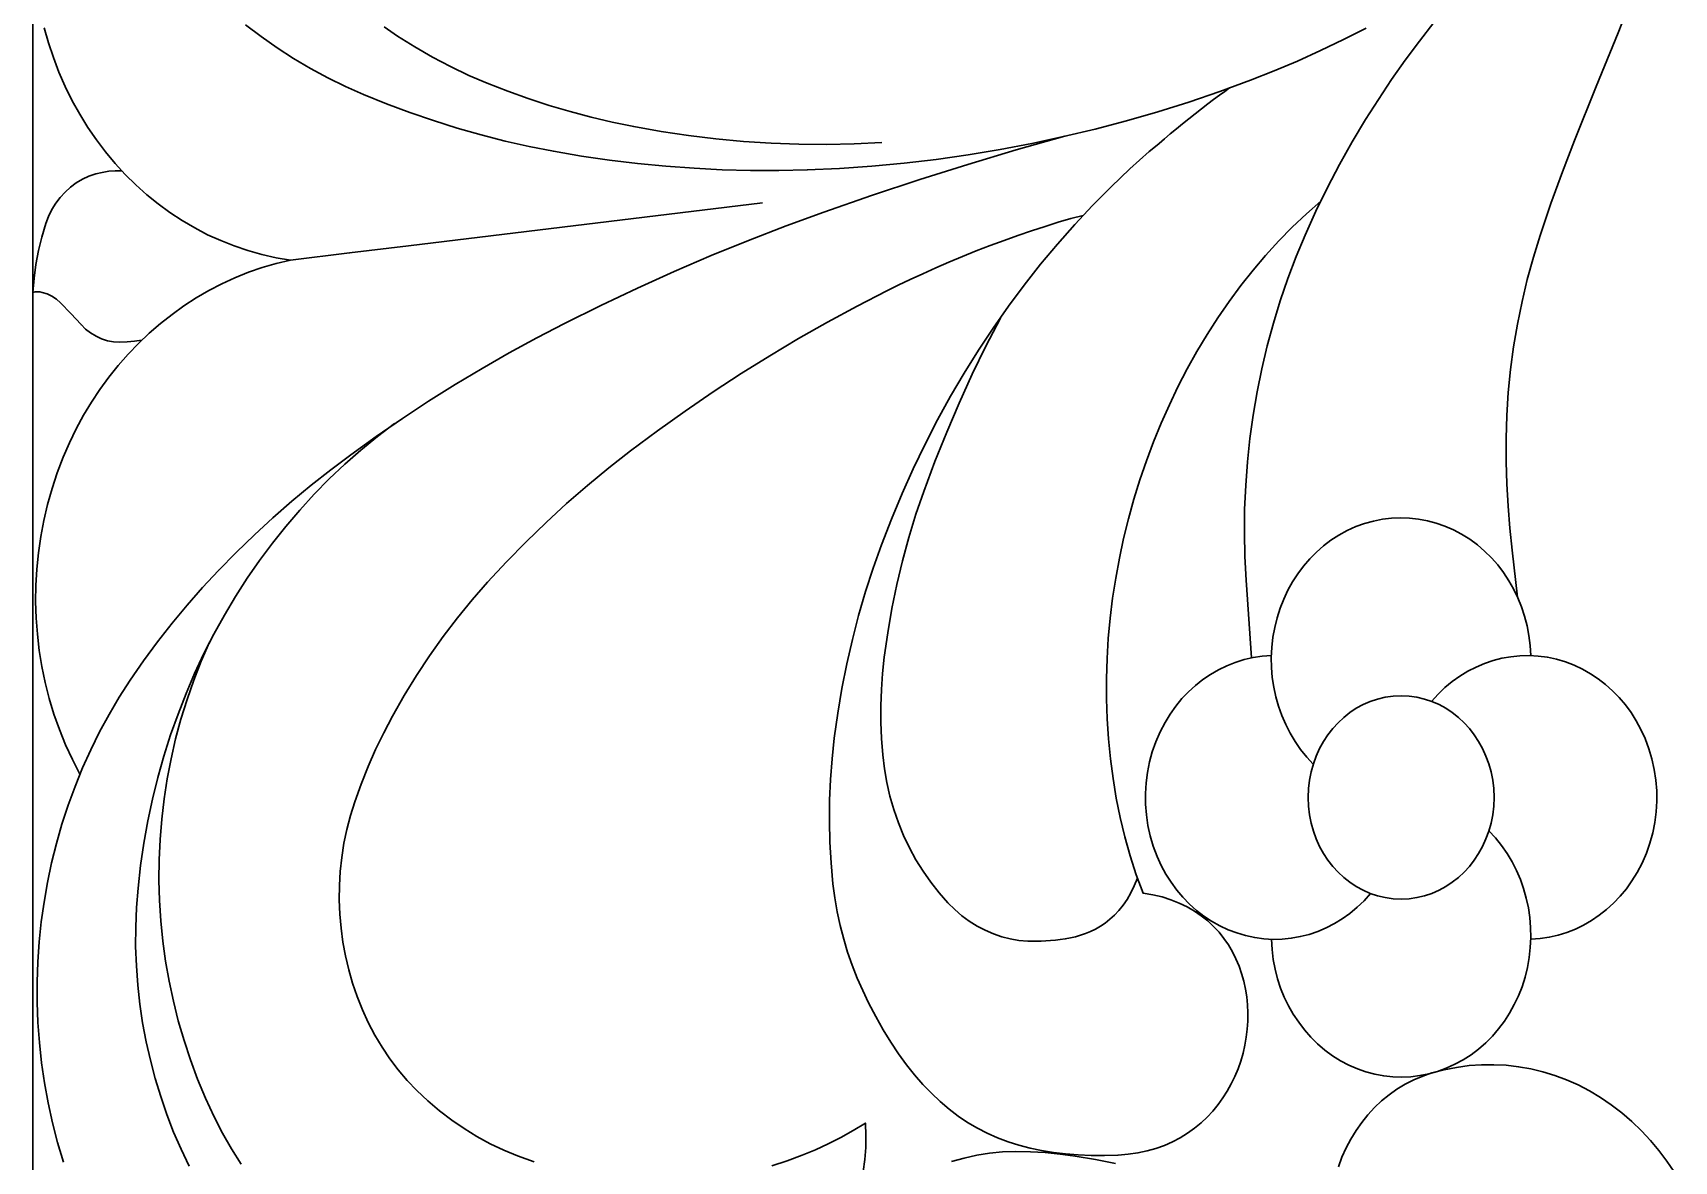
# Model space of a CAD drawing. Header units: millimetres. Extents: x 5940 to 9066, y 1327 to 3250.
# Drawn here: x 6726.5 to 6888.5, y 1956.4 to 2067.8 of the extents above; entities that cross this region are included whole.
import ezdxf

# ---------------------------------------------------------------- set-up
doc = ezdxf.new("R2010")
doc.units = ezdxf.units.MM
doc.layers.add('Default Layer', color=7, linetype='Continuous', lineweight=30)

msp = doc.modelspace()

# ---------------------------------------------------------------- linework, layer by layer
at = {"layer": 'Default Layer', "color": 18, "lineweight": 30, "true_color": 0x000000}
for points in [[(6884.05, 2070.55), (6882.95, 2067.77), (6882.95, 2067.77), (6880.79, 2062.47), (6878.66, 2057.14), (6878.66, 2057.14), (6877.47, 2054.05), (6876.33, 2050.93), (6875.26, 2047.79), (6875.26, 2047.79), (6874.59, 2045.63), (6873.99, 2043.45), (6873.47, 2041.25), (6873.02, 2039.03), (6872.64, 2036.79), (6872.34, 2034.55), (6872.12, 2032.29), (6871.98, 2030.02), (6871.9, 2027.74), (6871.91, 2025.46), (6871.91, 2025.46), (6871.98, 2023.27), (6872.1, 2021.08), (6872.27, 2018.9), (6872.5, 2016.72), (6872.5, 2016.72), (6873.03, 2012.09)], [(6747.49, 2068.58), (6749.04, 2067.41), (6750.63, 2066.3), (6752.25, 2065.25), (6753.92, 2064.26), (6755.63, 2063.34), (6757.37, 2062.48), (6759.15, 2061.69), (6759.15, 2061.69), (6761.43, 2060.77), (6763.73, 2059.9), (6766.05, 2059.11), (6768.39, 2058.37), (6770.75, 2057.7), (6773.11, 2057.1), (6775.5, 2056.56), (6777.89, 2056.09), (6777.89, 2056.09), (6780.65, 2055.62), (6783.42, 2055.22), (6786.2, 2054.88), (6788.98, 2054.61), (6791.76, 2054.41), (6794.55, 2054.27), (6797.34, 2054.2), (6800.14, 2054.19), (6802.93, 2054.25), (6802.93, 2054.25), (6806.12, 2054.4), (6809.31, 2054.62), (6812.49, 2054.92), (6815.66, 2055.29), (6818.82, 2055.74), (6821.97, 2056.26), (6825.11, 2056.86), (6828.23, 2057.53), (6831.35, 2058.27), (6834.45, 2059.09), (6837.53, 2059.98), (6840.6, 2060.95), (6843.64, 2061.99), (6846.67, 2063.1), (6846.67, 2063.1), (6849, 2064.02), (6851.31, 2064.99), (6853.59, 2066.02), (6855.86, 2067.11), (6858.1, 2068.25)], [(6864.76, 2068.81), (6863.34, 2066.96), (6861.95, 2065.08), (6860.6, 2063.17), (6859.3, 2061.21), (6858.04, 2059.23), (6858.04, 2059.23), (6856.72, 2057.03), (6855.46, 2054.79), (6854.26, 2052.5), (6853.13, 2050.18), (6852.06, 2047.82), (6852.06, 2047.82), (6851.18, 2045.69), (6850.36, 2043.52), (6849.61, 2041.33), (6848.93, 2039.12), (6848.33, 2036.88), (6847.79, 2034.62), (6847.33, 2032.35), (6846.94, 2030.06), (6846.62, 2027.76), (6846.37, 2025.44), (6846.2, 2023.11), (6846.1, 2020.78), (6846.08, 2018.44), (6846.13, 2016.1), (6846.25, 2013.76), (6846.25, 2013.76), (6846.77, 2006.1)], [(6731.16, 1994.62), (6730.42, 1996.06), (6729.74, 1997.53), (6729.14, 1999.03), (6728.6, 2000.55), (6728.13, 2002.1), (6727.74, 2003.66), (6727.41, 2005.24), (6727.15, 2006.83), (6726.96, 2008.43), (6726.84, 2010.03), (6726.79, 2011.65), (6726.81, 2013.26), (6726.9, 2014.87), (6727.06, 2016.48), (6727.29, 2018.08), (6727.59, 2019.67), (6727.96, 2021.25), (6728.41, 2022.82), (6728.92, 2024.37), (6729.5, 2025.89), (6729.5, 2025.89), (6730.12, 2027.31), (6730.8, 2028.7), (6731.53, 2030.04), (6732.31, 2031.34), (6733.14, 2032.59), (6734.03, 2033.8), (6734.95, 2034.96), (6735.93, 2036.07), (6736.95, 2037.13), (6738.01, 2038.14), (6739.11, 2039.09), (6740.25, 2039.99), (6741.42, 2040.83), (6742.63, 2041.62), (6743.88, 2042.34), (6745.16, 2043.01), (6746.46, 2043.61), (6747.8, 2044.15), (6749.16, 2044.62), (6750.54, 2045.02), (6751.95, 2045.36), (6751.95, 2045.36), (6750.53, 2045.59), (6749.12, 2045.91), (6747.74, 2046.29), (6746.39, 2046.75), (6745.06, 2047.27), (6743.76, 2047.86), (6742.49, 2048.53), (6741.25, 2049.25), (6740.05, 2050.04), (6738.89, 2050.89), (6737.76, 2051.8), (6736.68, 2052.77), (6735.63, 2053.8), (6734.64, 2054.89), (6733.69, 2056.02), (6732.79, 2057.21), (6731.94, 2058.45), (6731.14, 2059.74), (6730.4, 2061.08), (6729.71, 2062.47), (6729.71, 2062.47), (6729.09, 2063.89), (6728.54, 2065.33), (6728.06, 2066.79), (6727.64, 2068.27)], [(6810.29, 2056.94), (6807.56, 2056.81), (6804.83, 2056.76), (6802.1, 2056.79), (6799.37, 2056.89), (6796.65, 2057.06), (6793.93, 2057.32), (6791.21, 2057.64), (6788.51, 2058.05), (6785.81, 2058.52), (6785.81, 2058.52), (6783.7, 2058.96), (6781.61, 2059.45), (6779.53, 2060), (6777.46, 2060.61), (6775.41, 2061.28), (6773.38, 2062.01), (6771.36, 2062.8), (6771.36, 2062.8), (6769.53, 2063.58), (6767.72, 2064.44), (6765.95, 2065.38), (6764.21, 2066.38), (6762.51, 2067.46), (6762.51, 2067.46), (6761.2, 2068.36)], [(6844.62, 2062.34), (6844.14, 2062), (6843.61, 2061.62), (6843.04, 2061.2), (6842.45, 2060.76), (6841.85, 2060.28), (6841.22, 2059.79), (6840.6, 2059.29), (6839.97, 2058.79), (6839.36, 2058.29), (6838.76, 2057.8), (6838.19, 2057.32), (6837.65, 2056.86), (6837.15, 2056.44), (6836.69, 2056.05), (6836.69, 2056.05), (6834.78, 2054.34), (6832.92, 2052.57), (6831.1, 2050.75), (6829.34, 2048.87), (6827.62, 2046.93), (6825.96, 2044.94), (6824.34, 2042.89), (6822.78, 2040.79), (6821.27, 2038.65), (6819.82, 2036.45), (6818.42, 2034.21), (6817.08, 2031.91), (6815.8, 2029.58), (6814.57, 2027.2), (6813.4, 2024.77), (6812.29, 2022.31), (6811.24, 2019.8), (6810.25, 2017.25), (6810.25, 2017.25), (6809.44, 2014.96), (6808.69, 2012.64), (6808, 2010.29), (6807.39, 2007.91), (6806.84, 2005.51), (6806.36, 2003.09), (6805.95, 2000.65), (6805.6, 1998.19), (6805.6, 1998.19), (6805.38, 1996.15), (6805.23, 1994.1), (6805.14, 1992.05), (6805.12, 1989.99), (6805.17, 1987.93), (6805.29, 1985.87), (6805.47, 1983.81), (6805.47, 1983.81), (6805.65, 1982.42), (6805.89, 1981.04), (6806.18, 1979.69), (6806.53, 1978.36), (6806.92, 1977.05), (6807.37, 1975.77), (6807.87, 1974.51), (6808.41, 1973.28), (6808.99, 1972.08), (6808.99, 1972.08), (6809.71, 1970.71), (6810.44, 1969.41), (6811.19, 1968.19), (6811.95, 1967.04), (6812.73, 1965.96), (6813.53, 1964.96), (6814.35, 1964.01), (6815.19, 1963.14), (6816.04, 1962.33), (6816.93, 1961.58), (6817.83, 1960.9), (6818.76, 1960.27), (6819.72, 1959.71), (6820.7, 1959.2), (6821.71, 1958.75), (6822.75, 1958.35), (6823.82, 1958.01), (6824.92, 1957.72), (6826.06, 1957.49), (6827.23, 1957.3), (6828.43, 1957.16), (6829.67, 1957.06), (6830.94, 1957.01), (6832.26, 1957.01), (6833.61, 1957.05), (6833.61, 1957.05), (6834.6, 1957.12), (6835.56, 1957.26), (6836.47, 1957.45), (6837.35, 1957.7), (6838.19, 1958), (6838.99, 1958.36), (6839.75, 1958.76), (6840.47, 1959.21), (6841.15, 1959.69), (6841.8, 1960.22), (6842.4, 1960.79), (6842.96, 1961.39), (6843.47, 1962.02), (6843.95, 1962.68), (6844.39, 1963.36), (6844.78, 1964.07), (6845.14, 1964.8), (6845.45, 1965.55), (6845.72, 1966.32), (6845.94, 1967.09), (6846.12, 1967.88), (6846.26, 1968.67), (6846.36, 1969.47), (6846.41, 1970.27), (6846.42, 1971.07), (6846.39, 1971.86), (6846.31, 1972.65), (6846.19, 1973.43), (6846.02, 1974.2), (6845.8, 1974.96), (6845.55, 1975.69), (6845.24, 1976.41), (6844.89, 1977.11), (6844.5, 1977.78), (6844.05, 1978.42), (6843.57, 1979.03), (6843.03, 1979.61), (6842.45, 1980.15), (6841.82, 1980.66), (6841.14, 1981.12), (6840.42, 1981.54), (6839.64, 1981.91), (6838.82, 1982.24), (6837.96, 1982.51), (6837.04, 1982.72), (6836.07, 1982.88), (6836.07, 1982.88), (6835.4, 1984.71), (6834.81, 1986.57), (6834.28, 1988.45), (6833.82, 1990.35), (6833.43, 1992.27), (6833.11, 1994.2), (6832.85, 1996.15), (6832.65, 1998.11), (6832.53, 2000.09), (6832.46, 2002.06), (6832.46, 2004.05), (6832.52, 2006.03), (6832.64, 2008.02), (6832.83, 2010.01), (6833.07, 2011.99), (6833.38, 2013.96), (6833.74, 2015.93), (6834.16, 2017.88), (6834.64, 2019.82), (6835.17, 2021.75), (6835.76, 2023.66), (6836.41, 2025.55), (6837.11, 2027.41), (6837.86, 2029.26), (6838.67, 2031.07), (6839.52, 2032.86), (6840.43, 2034.61), (6841.39, 2036.33), (6842.4, 2038.02), (6843.46, 2039.66), (6844.57, 2041.27), (6845.72, 2042.83), (6846.93, 2044.35), (6848.17, 2045.82), (6849.47, 2047.24), (6850.8, 2048.61), (6852.19, 2049.93), (6853.61, 2051.18)], [(6828.34, 2057.57), (6823.55, 2056.22), (6818.78, 2054.79), (6814.03, 2053.3), (6809.29, 2051.73), (6804.58, 2050.09), (6804.58, 2050.09), (6800.85, 2048.73), (6797.15, 2047.29), (6793.46, 2045.79), (6789.8, 2044.22), (6786.17, 2042.58), (6782.56, 2040.88), (6778.98, 2039.1), (6778.98, 2039.1), (6776.24, 2037.68), (6773.53, 2036.21), (6770.85, 2034.67), (6768.2, 2033.08), (6765.57, 2031.43), (6762.98, 2029.72), (6760.41, 2027.96), (6757.88, 2026.14), (6757.88, 2026.14), (6755.91, 2024.66), (6753.97, 2023.13), (6752.07, 2021.55), (6750.21, 2019.91), (6748.38, 2018.23), (6746.59, 2016.5), (6744.83, 2014.73), (6744.83, 2014.73), (6743.26, 2013.04), (6741.73, 2011.31), (6740.25, 2009.52), (6738.82, 2007.69), (6737.44, 2005.81), (6736.11, 2003.89), (6736.11, 2003.89), (6735.04, 2002.23), (6734.04, 2000.53), (6733.1, 1998.8), (6732.23, 1997.03), (6731.42, 1995.24), (6730.68, 1993.42), (6730, 1991.57), (6729.39, 1989.69), (6728.85, 1987.8), (6728.37, 1985.89), (6727.96, 1983.95), (6727.62, 1982.01), (6727.35, 1980.05), (6727.15, 1978.08), (6727.01, 1976.1), (6726.95, 1974.12), (6726.95, 1972.13), (6727.02, 1970.14), (6727.17, 1968.15), (6727.38, 1966.16), (6727.67, 1964.18), (6728.02, 1962.21), (6728.45, 1960.24), (6728.95, 1958.29), (6728.95, 1958.29), (6729.53, 1956.33)], [(6735.31, 2054.15), (6734.65, 2054.16), (6734, 2054.11), (6733.36, 2054.01), (6732.72, 2053.86), (6732.72, 2053.86), (6732.04, 2053.63), (6731.4, 2053.34), (6730.79, 2052.97), (6730.22, 2052.55), (6729.69, 2052.07), (6729.21, 2051.54), (6728.77, 2050.96), (6728.39, 2050.33), (6728.06, 2049.66), (6727.79, 2048.95), (6727.79, 2048.95), (6727.39, 2047.63), (6727.07, 2046.29), (6726.81, 2044.93), (6726.63, 2043.56), (6726.51, 2042.17), (6726.51, 2042.17), (6726.74, 2042.22), (6726.97, 2042.23), (6726.97, 2042.23), (6727.19, 2042.21), (6727.42, 2042.17), (6727.42, 2042.17), (6727.92, 2042.02), (6728.39, 2041.8), (6728.84, 2041.51), (6729.24, 2041.15), (6729.24, 2041.15), (6730.26, 2040.08), (6731.27, 2038.99), (6731.27, 2038.99), (6731.72, 2038.54), (6732.22, 2038.16), (6732.75, 2037.84), (6733.3, 2037.58), (6733.89, 2037.4), (6734.49, 2037.29), (6735.1, 2037.26), (6735.1, 2037.26), (6735.83, 2037.28), (6736.56, 2037.35), (6737.28, 2037.45)], [(6751.95, 2045.36), (6757.77, 2046.06), (6757.77, 2046.06), (6763.59, 2046.77), (6763.59, 2046.77), (6775.24, 2048.18), (6775.24, 2048.18), (6798.52, 2051.01)], [(6776, 1956.38), (6774.34, 1956.98), (6774.34, 1956.98), (6772.98, 1957.54), (6771.64, 1958.17), (6770.34, 1958.88), (6769.08, 1959.66), (6767.85, 1960.5), (6766.66, 1961.41), (6765.51, 1962.39), (6764.4, 1963.43), (6764.4, 1963.43), (6763.46, 1964.41), (6762.58, 1965.45), (6761.75, 1966.54), (6760.98, 1967.68), (6760.26, 1968.87), (6760.26, 1968.87), (6759.62, 1970.11), (6759.04, 1971.38), (6758.52, 1972.68), (6758.07, 1974), (6757.69, 1975.33), (6757.37, 1976.69), (6757.11, 1978.06), (6756.93, 1979.44), (6756.81, 1980.83), (6756.76, 1982.23), (6756.77, 1983.63), (6756.85, 1985.02), (6757, 1986.42), (6757.22, 1987.81), (6757.51, 1989.18), (6757.86, 1990.55), (6758.28, 1991.9), (6758.28, 1991.9), (6758.91, 1993.65), (6759.6, 1995.37), (6760.34, 1997.06), (6761.14, 1998.72), (6762, 2000.34), (6762, 2000.34), (6763.16, 2002.38), (6764.38, 2004.37), (6765.67, 2006.31), (6767.01, 2008.21), (6768.42, 2010.05), (6769.88, 2011.84), (6771.39, 2013.57), (6771.39, 2013.57), (6773.27, 2015.59), (6775.2, 2017.56), (6777.17, 2019.47), (6779.18, 2021.32), (6781.24, 2023.12), (6783.34, 2024.85), (6785.49, 2026.53), (6785.49, 2026.53), (6788.17, 2028.52), (6790.89, 2030.46), (6793.64, 2032.34), (6796.42, 2034.15), (6799.23, 2035.91), (6802.08, 2037.61), (6804.95, 2039.24), (6807.86, 2040.82), (6810.79, 2042.33), (6810.79, 2042.33), (6811.91, 2042.88), (6813.1, 2043.44), (6814.33, 2044.01), (6815.61, 2044.58), (6816.92, 2045.14), (6818.26, 2045.7), (6819.62, 2046.25), (6820.99, 2046.78), (6822.36, 2047.29), (6823.73, 2047.78), (6825.08, 2048.25), (6826.41, 2048.68), (6827.7, 2049.08), (6828.96, 2049.44), (6830.16, 2049.76)], [(6821.99, 2039.62), (6820.57, 2036.87), (6819.21, 2034.08), (6817.92, 2031.25), (6816.7, 2028.38), (6815.53, 2025.48), (6814.43, 2022.53), (6814.43, 2022.53), (6813.66, 2020.28), (6812.96, 2017.99), (6812.33, 2015.67), (6811.77, 2013.33), (6811.29, 2010.96), (6810.88, 2008.57), (6810.54, 2006.16), (6810.54, 2006.16), (6810.37, 2004.57), (6810.26, 2002.97), (6810.2, 2001.36), (6810.21, 1999.75), (6810.27, 1998.14), (6810.39, 1996.53), (6810.39, 1996.53), (6810.56, 1995.15), (6810.8, 1993.79), (6811.1, 1992.45), (6811.48, 1991.13), (6811.93, 1989.84), (6812.44, 1988.59), (6813.02, 1987.37), (6813.66, 1986.19), (6814.36, 1985.05), (6815.13, 1983.96), (6815.95, 1982.91), (6816.82, 1981.92), (6816.82, 1981.92), (6817.49, 1981.26), (6818.2, 1980.66), (6818.93, 1980.11), (6819.7, 1979.63), (6820.49, 1979.22), (6821.3, 1978.87), (6822.13, 1978.58), (6822.97, 1978.37), (6823.83, 1978.22), (6824.69, 1978.14), (6825.56, 1978.14), (6825.56, 1978.14), (6826.01, 1978.16), (6826.47, 1978.18), (6826.94, 1978.21), (6827.42, 1978.25), (6827.91, 1978.31), (6828.4, 1978.38), (6828.9, 1978.47), (6829.4, 1978.59), (6829.91, 1978.73), (6830.41, 1978.9), (6830.9, 1979.11), (6831.39, 1979.35), (6831.87, 1979.62), (6832.35, 1979.94), (6832.81, 1980.31), (6833.25, 1980.72), (6833.68, 1981.18), (6834.1, 1981.7), (6834.49, 1982.27), (6834.86, 1982.91), (6835.21, 1983.6), (6835.53, 1984.36)], [(6762.21, 2029.23), (6760.53, 2027.95), (6758.89, 2026.61), (6757.3, 2025.21), (6755.77, 2023.76), (6754.28, 2022.25), (6752.85, 2020.69), (6751.47, 2019.08), (6750.15, 2017.42), (6748.88, 2015.71), (6747.67, 2013.96), (6746.51, 2012.16), (6745.42, 2010.32), (6744.38, 2008.44), (6743.4, 2006.53), (6742.48, 2004.57), (6741.63, 2002.58), (6740.84, 2000.56), (6740.11, 1998.51), (6739.45, 1996.42), (6738.85, 1994.31), (6738.32, 1992.17), (6737.86, 1990.01), (6737.47, 1987.82), (6737.15, 1985.61), (6736.9, 1983.39), (6736.9, 1983.39), (6736.75, 1981.46), (6736.67, 1979.54), (6736.66, 1977.63), (6736.73, 1975.72), (6736.87, 1973.82), (6737.08, 1971.94), (6737.35, 1970.08), (6737.7, 1968.23), (6738.11, 1966.4), (6738.58, 1964.59), (6739.13, 1962.81), (6739.73, 1961.05), (6740.41, 1959.32), (6741.14, 1957.63), (6741.94, 1955.96)], [(6874.33, 2006.33), (6874.28, 2007.32), (6874.15, 2008.31), (6873.97, 2009.27), (6873.72, 2010.22), (6873.42, 2011.14), (6873.06, 2012.03), (6872.64, 2012.9), (6872.17, 2013.72), (6871.65, 2014.52), (6871.07, 2015.27), (6870.45, 2015.98), (6869.78, 2016.64), (6869.07, 2017.25), (6868.31, 2017.81), (6868.31, 2017.81), (6867.51, 2018.31), (6866.7, 2018.74), (6865.86, 2019.11), (6865, 2019.4), (6864.13, 2019.64), (6863.25, 2019.8), (6862.36, 2019.9), (6861.47, 2019.93), (6860.58, 2019.89), (6859.69, 2019.78), (6858.81, 2019.6), (6857.93, 2019.36), (6857.07, 2019.05), (6856.22, 2018.66), (6856.22, 2018.66), (6855.4, 2018.22), (6854.62, 2017.71), (6853.88, 2017.15), (6853.18, 2016.53), (6852.52, 2015.87), (6851.91, 2015.16), (6851.35, 2014.4), (6850.83, 2013.61), (6850.37, 2012.77), (6849.96, 2011.9), (6849.6, 2011), (6849.31, 2010.07), (6849.07, 2009.11), (6848.89, 2008.13), (6848.89, 2008.13), (6848.78, 2007.13), (6848.73, 2006.14), (6848.75, 2005.15), (6848.83, 2004.18), (6848.98, 2003.21), (6849.18, 2002.26), (6849.44, 2001.33), (6849.77, 2000.42), (6850.15, 1999.53), (6850.58, 1998.68), (6851.07, 1997.86), (6851.62, 1997.07), (6852.22, 1996.32), (6852.87, 1995.62)], [(6743.96, 2007.64), (6743.14, 2005.78), (6742.4, 2003.9), (6741.73, 2001.99), (6741.13, 2000.06), (6740.6, 1998.12), (6740.15, 1996.15), (6739.77, 1994.18), (6739.46, 1992.19), (6739.23, 1990.19), (6739.07, 1988.19), (6738.98, 1986.18), (6738.96, 1984.17), (6739.01, 1982.17), (6739.14, 1980.16), (6739.34, 1978.16), (6739.62, 1976.17), (6739.96, 1974.19), (6740.38, 1972.23), (6740.87, 1970.28), (6741.44, 1968.34), (6742.07, 1966.43), (6742.78, 1964.54), (6743.56, 1962.67), (6744.41, 1960.83), (6744.41, 1960.83), (6745.24, 1959.22), (6746.12, 1957.66), (6747.06, 1956.14)], [(6848.74, 2006.33), (6847.83, 2006.26), (6846.93, 2006.13), (6846.04, 2005.93), (6845.18, 2005.66), (6844.34, 2005.32), (6843.52, 2004.93), (6842.73, 2004.47), (6841.97, 2003.96), (6841.25, 2003.39), (6840.56, 2002.76), (6839.91, 2002.08), (6839.31, 2001.35), (6838.75, 2000.56), (6838.24, 1999.73), (6838.24, 1999.73), (6837.75, 1998.8), (6837.33, 1997.83), (6836.98, 1996.84), (6836.71, 1995.83), (6836.5, 1994.8), (6836.37, 1993.76), (6836.3, 1992.71), (6836.31, 1991.66), (6836.4, 1990.61), (6836.55, 1989.57), (6836.78, 1988.54), (6837.08, 1987.52), (6837.45, 1986.52), (6837.45, 1986.52), (6837.86, 1985.63), (6838.33, 1984.77), (6838.84, 1983.96), (6839.4, 1983.19), (6840.01, 1982.48), (6840.66, 1981.81), (6841.35, 1981.19), (6842.08, 1980.63), (6842.84, 1980.12), (6843.64, 1979.67), (6844.46, 1979.28), (6845.32, 1978.96), (6846.19, 1978.7), (6847.09, 1978.5), (6847.09, 1978.5), (6848, 1978.38), (6848.91, 1978.33), (6849.81, 1978.35), (6850.7, 1978.44), (6851.59, 1978.6), (6852.46, 1978.82), (6853.31, 1979.11), (6854.14, 1979.46), (6854.95, 1979.88), (6855.73, 1980.35), (6856.48, 1980.89), (6857.2, 1981.49), (6857.88, 1982.14), (6858.53, 1982.85)], [(6874.33, 1978.34), (6875.25, 1978.4), (6876.15, 1978.53), (6877.03, 1978.74), (6877.9, 1979), (6878.74, 1979.34), (6879.55, 1979.73), (6880.34, 1980.19), (6881.1, 1980.7), (6881.82, 1981.28), (6882.51, 1981.9), (6883.16, 1982.58), (6883.77, 1983.32), (6884.32, 1984.1), (6884.84, 1984.93), (6884.84, 1984.93), (6885.32, 1985.86), (6885.74, 1986.83), (6886.09, 1987.82), (6886.37, 1988.83), (6886.57, 1989.86), (6886.71, 1990.9), (6886.77, 1991.95), (6886.76, 1993), (6886.68, 1994.05), (6886.52, 1995.09), (6886.29, 1996.13), (6885.99, 1997.14), (6885.62, 1998.14), (6885.62, 1998.14), (6885.21, 1999.04), (6884.75, 1999.89), (6884.23, 2000.7), (6883.67, 2001.47), (6883.06, 2002.19), (6882.41, 2002.86), (6881.72, 2003.47), (6880.99, 2004.04), (6880.23, 2004.54), (6879.43, 2004.99), (6878.61, 2005.38), (6877.76, 2005.71), (6876.88, 2005.97), (6875.98, 2006.16), (6875.98, 2006.16), (6875.07, 2006.28), (6874.17, 2006.33), (6873.26, 2006.31), (6872.37, 2006.22), (6871.49, 2006.07), (6870.62, 2005.84), (6869.76, 2005.55), (6868.93, 2005.2), (6868.12, 2004.79), (6867.34, 2004.31), (6866.59, 2003.77), (6865.87, 2003.18), (6865.19, 2002.52), (6864.54, 2001.81)], [(6861.54, 2002.36), (6860.74, 2002.33), (6859.97, 2002.22), (6859.22, 2002.04), (6858.49, 2001.8), (6857.79, 2001.49), (6857.12, 2001.13), (6856.48, 2000.71), (6855.88, 2000.23), (6855.32, 1999.7), (6854.79, 1999.13), (6854.31, 1998.51), (6853.88, 1997.85), (6853.49, 1997.16), (6853.16, 1996.42), (6852.88, 1995.66), (6852.66, 1994.86), (6852.5, 1994.04), (6852.4, 1993.2), (6852.36, 1992.33), (6852.36, 1992.33), (6852.4, 1991.47), (6852.5, 1990.62), (6852.66, 1989.8), (6852.88, 1989), (6853.16, 1988.24), (6853.49, 1987.5), (6853.88, 1986.81), (6854.31, 1986.15), (6854.79, 1985.53), (6855.32, 1984.96), (6855.88, 1984.43), (6856.48, 1983.96), (6857.12, 1983.54), (6857.79, 1983.17), (6858.49, 1982.86), (6859.22, 1982.62), (6859.97, 1982.45), (6860.74, 1982.34), (6861.54, 1982.3), (6861.54, 1982.3), (6862.33, 1982.34), (6863.1, 1982.45), (6863.85, 1982.62), (6864.58, 1982.86), (6865.28, 1983.17), (6865.95, 1983.54), (6866.59, 1983.96), (6867.19, 1984.43), (6867.76, 1984.96), (6868.28, 1985.53), (6868.76, 1986.15), (6869.19, 1986.81), (6869.58, 1987.5), (6869.91, 1988.24), (6870.19, 1989), (6870.41, 1989.8), (6870.58, 1990.62), (6870.68, 1991.47), (6870.71, 1992.33), (6870.71, 1992.33), (6870.68, 1993.2), (6870.58, 1994.04), (6870.41, 1994.86), (6870.19, 1995.66), (6869.91, 1996.42), (6869.58, 1997.16), (6869.19, 1997.85), (6868.76, 1998.51), (6868.28, 1999.13), (6867.76, 1999.7), (6867.19, 2000.23), (6866.59, 2000.71), (6865.95, 2001.13), (6865.28, 2001.49), (6864.58, 2001.8), (6863.85, 2002.04), (6863.1, 2002.22), (6862.33, 2002.33), (6861.54, 2002.36)], [(6848.74, 1978.34), (6848.8, 1977.34), (6848.92, 1976.35), (6849.1, 1975.39), (6849.35, 1974.44), (6849.65, 1973.52), (6850.01, 1972.63), (6850.43, 1971.77), (6850.9, 1970.94), (6851.43, 1970.15), (6852, 1969.39), (6852.62, 1968.69), (6853.29, 1968.02), (6854.01, 1967.41), (6854.77, 1966.85), (6854.77, 1966.85), (6855.56, 1966.35), (6856.38, 1965.92), (6857.22, 1965.56), (6858.07, 1965.26), (6858.94, 1965.03), (6859.82, 1964.86), (6860.71, 1964.76), (6861.6, 1964.74), (6862.49, 1964.77), (6863.38, 1964.88), (6864.27, 1965.06), (6865.14, 1965.3), (6866, 1965.62), (6866.85, 1966), (6866.85, 1966), (6867.67, 1966.45), (6868.45, 1966.95), (6869.19, 1967.51), (6869.89, 1968.13), (6870.55, 1968.79), (6871.16, 1969.5), (6871.73, 1970.26), (6872.24, 1971.06), (6872.71, 1971.89), (6873.12, 1972.76), (6873.47, 1973.66), (6873.77, 1974.59), (6874, 1975.55), (6874.18, 1976.54), (6874.18, 1976.54), (6874.29, 1977.53), (6874.34, 1978.52), (6874.32, 1979.51), (6874.24, 1980.49), (6874.1, 1981.45), (6873.89, 1982.4), (6873.63, 1983.34), (6873.31, 1984.24), (6872.93, 1985.13), (6872.49, 1985.98), (6872, 1986.81), (6871.45, 1987.59), (6870.85, 1988.34), (6870.2, 1989.04)], [(6888.49, 1955.39), (6887.76, 1956.46), (6886.98, 1957.5), (6886.14, 1958.49), (6885.26, 1959.44), (6884.31, 1960.35), (6883.32, 1961.2), (6882.27, 1962.01), (6882.27, 1962.01), (6881.21, 1962.73), (6880.12, 1963.38), (6879.01, 1963.96), (6877.87, 1964.46), (6876.71, 1964.9), (6875.53, 1965.26), (6874.33, 1965.55), (6873.13, 1965.76), (6871.91, 1965.9), (6870.69, 1965.96), (6869.46, 1965.95), (6868.24, 1965.87), (6867.01, 1965.7), (6865.79, 1965.46), (6864.58, 1965.15), (6864.58, 1965.15), (6863.67, 1964.84), (6862.79, 1964.47), (6861.95, 1964.04), (6861.13, 1963.55), (6860.36, 1963), (6859.62, 1962.39), (6858.92, 1961.73), (6858.26, 1961.03), (6857.65, 1960.27), (6857.09, 1959.47), (6856.57, 1958.63), (6856.11, 1957.75), (6855.7, 1956.83), (6855.35, 1955.87)], [(6808.46, 1955.44), (6808.62, 1956.61), (6808.71, 1957.8), (6808.73, 1958.99), (6808.68, 1960.2), (6808.68, 1960.2), (6807.47, 1959.47), (6806.25, 1958.79), (6805, 1958.16), (6803.74, 1957.57), (6802.45, 1957.04), (6802.45, 1957.04), (6800.95, 1956.48), (6799.43, 1955.98)], [(6833.37, 1956.21), (6831.37, 1956.61), (6829.36, 1956.95), (6829.36, 1956.95), (6827.89, 1957.15), (6826.43, 1957.29), (6824.96, 1957.38), (6823.48, 1957.4), (6823.48, 1957.4), (6822.2, 1957.36), (6820.92, 1957.23), (6819.66, 1957.03), (6818.41, 1956.75), (6817.18, 1956.4)]]:
    msp.add_lwpolyline(points, dxfattribs=at)
msp.add_polyline3d([(6726.51, 3072.11, 0), (6726.51, 2275.2, 0), (6726.51, 1478.3, 0)], dxfattribs=at)

doc.saveas('drawing.dxf')
